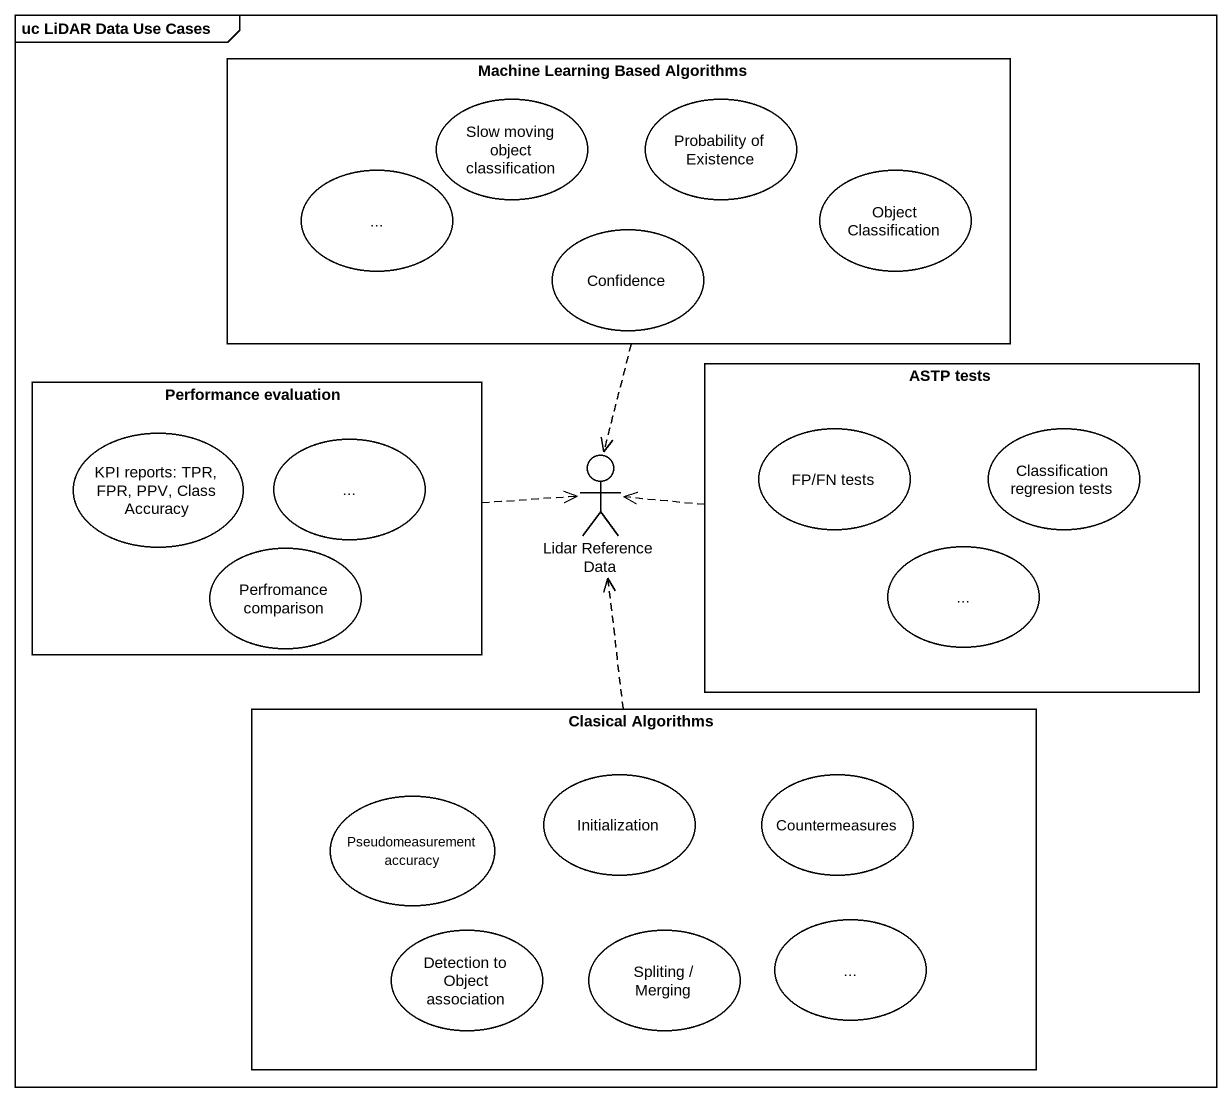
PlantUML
@startuml
mainframe uc LiDAR Data Use Cases
rectangle "Machine Learning Based Algorithms" as Machine_Learning_Based {
  usecase "Slow moving object classification" as Slow_moving_object
  usecase "Probability of Existence" as Probability_of_Existence
  usecase "..." as usecase1
  usecase "Object Classification" as Object_Classification
  usecase Confidence
}
rectangle "Performance evaluation" as Performance_evaluation {
  usecase "KPI reports: TPR, FPR, PPV, Class Accuracy" as KPI_reports_TPR_FPR_PPV
  usecase "..." as usecase2
  usecase "Perfromance comparison" as Perfromance_comparison
}
rectangle "ASTP tests" as ASTP_tests {
  usecase "FP/FN tests" as FP_FN_tests
  usecase "Classification regresion tests" as Classification_regresion
  usecase "..." as usecase3
}
actor "Lidar Reference Data" as Lidar_Reference_Data
rectangle "Clasical Algorithms" as Clasical_Algorithms {
  usecase "Pseudomeasurement accuracy" as Pseudomeasurement_accuracy
  usecase Initialization
  usecase Countermeasures
  usecase "Detection to Object association" as Detection_to_Object
  usecase "Spliting / Merging" as Spliting_Merging
  usecase "..." as usecase4
}
Machine_Learning_Based ..> Lidar_Reference_Data
Performance_evaluation .right.> Lidar_Reference_Data
ASTP_tests .left.> Lidar_Reference_Data
Clasical_Algorithms .up.> Lidar_Reference_Data
@enduml
